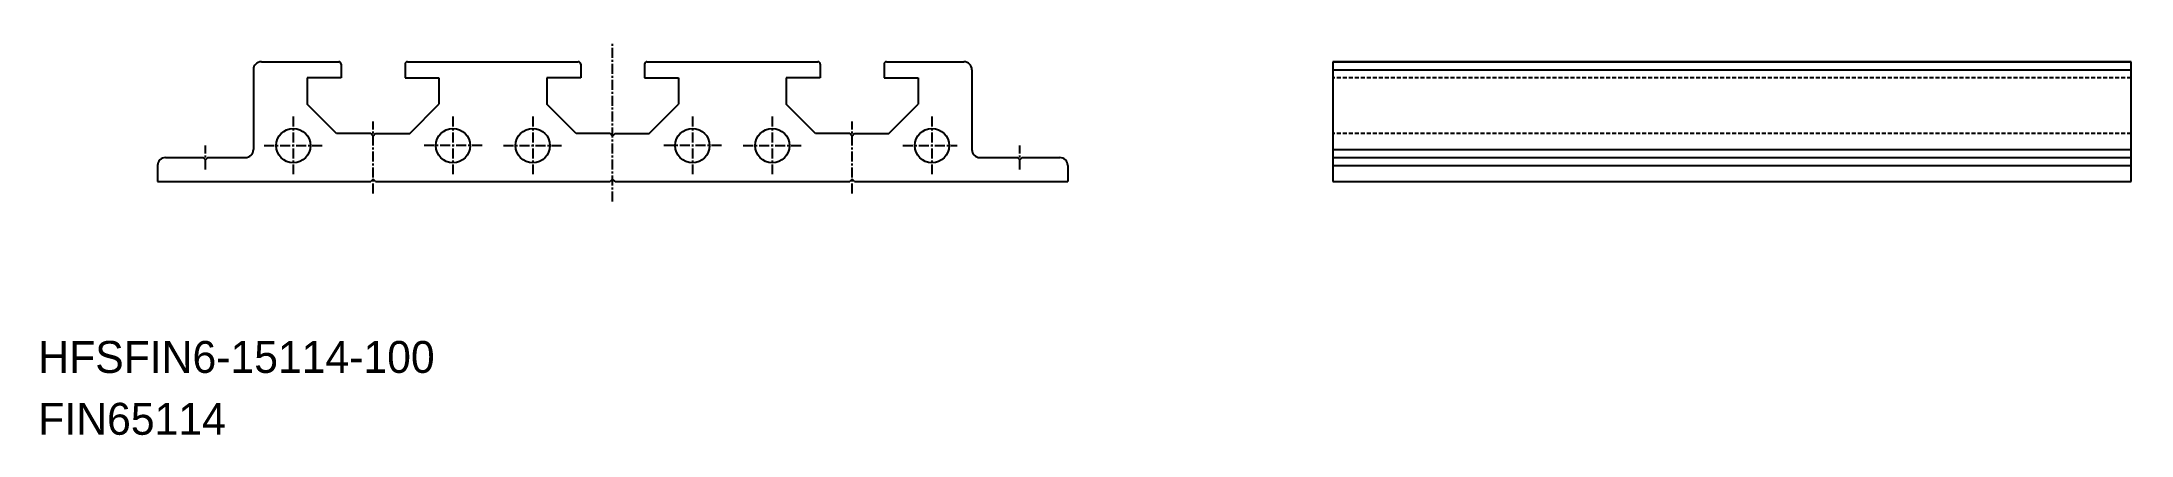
# Model space of a CAD drawing. Extents: x 0 to 262, y 0 to 49.
import ezdxf

# ---------------------------------------------------------------- set-up
doc = ezdxf.new("R2010")
doc.units = 0
doc.linetypes.add('CENTER', pattern=[2, 1.25, -0.25, 0.25, -0.25])
doc.linetypes.add('DASHED', pattern=[0.75, 0.5, -0.25])
doc.layers.get('0').update_dxf_attribs({"linetype": 'CONTINUOUS'})
doc.layers.add('CENTER', color=1, linetype='CENTER')

msp = doc.modelspace()

# ---------------------------------------------------------------- linework, layer by layer
at = {"color": 7, "linetype": 'CONTINUOUS'}
for p, q in [((26.94, 45.73), (26.94, 35.73)), ((27.94, 46.73), (37.64, 46.73)), ((33.69, 44.73), (33.69, 41.4)), ((37.94, 44.73), (33.69, 44.73)), ((37.94, 46.43), (37.94, 44.73)), ((45.94, 46.43), (45.94, 44.73)), ((45.94, 44.73), (50.19, 44.73)), ((46.24, 46.73), (67.64, 46.73)), ((50.19, 44.73), (50.19, 41.4)), ((67.94, 44.73), (63.69, 44.73)), ((63.69, 44.73), (63.69, 41.4)), ((67.94, 46.43), (67.94, 44.73)), ((75.94, 46.43), (75.94, 44.73)), ((75.94, 44.73), (80.19, 44.73)), ((76.24, 46.73), (97.64, 46.73)), ((80.19, 44.73), (80.19, 41.4)), ((93.69, 44.73), (93.69, 41.4)), ((97.94, 44.73), (93.69, 44.73)), ((97.94, 46.43), (97.94, 44.73)), ((105.94, 46.43), (105.94, 44.73)), ((105.94, 44.73), (110.19, 44.73)), ((106.24, 46.73), (115.94, 46.73)), ((110.19, 44.73), (110.19, 41.4)), ((116.94, 45.73), (116.94, 35.73)), ((162.15, 46.73), (262.15, 46.73)), ((262.15, 46.73), (162.15, 46.73)), ((162.15, 46.73), (162.15, 31.73)), ((162.15, 45.73), (262.15, 45.73)), ((262.15, 31.73), (262.15, 46.73)), ((37.36, 37.73), (33.69, 41.4)), ((46.53, 37.73), (50.19, 41.4)), ((67.36, 37.73), (63.69, 41.4)), ((76.53, 37.73), (80.19, 41.4)), ((97.36, 37.73), (93.69, 41.4)), ((106.53, 37.73), (110.19, 41.4)), ((41.64, 37.73), (37.36, 37.73)), ((41.94, 37.43), (41.64, 37.73)), ((42.24, 37.73), (41.94, 37.43)), ((42.24, 37.73), (46.53, 37.73)), ((71.64, 37.73), (67.36, 37.73)), ((71.94, 37.43), (71.64, 37.73)), ((72.24, 37.73), (71.94, 37.43)), ((72.24, 37.73), (76.53, 37.73)), ((101.64, 37.73), (97.36, 37.73)), ((101.94, 37.43), (101.64, 37.73)), ((102.24, 37.73), (101.94, 37.43)), ((102.24, 37.73), (106.53, 37.73)), ((15.94, 34.73), (20.64, 34.73)), ((20.94, 34.43), (20.64, 34.73)), ((21.24, 34.73), (20.94, 34.43)), ((21.24, 34.73), (25.94, 34.73)), ((117.94, 34.73), (122.64, 34.73)), ((122.94, 34.43), (122.64, 34.73)), ((123.24, 34.73), (122.94, 34.43)), ((123.24, 34.73), (127.94, 34.73)), ((162.15, 35.73), (262.15, 35.73)), ((162.15, 34.73), (262.15, 34.73)), ((14.94, 33.73), (14.94, 31.73)), ((14.94, 31.73), (41.64, 31.73)), ((41.94, 32.03), (41.64, 31.73)), ((42.24, 31.73), (41.94, 32.03)), ((42.24, 31.73), (71.64, 31.73)), ((71.94, 32.03), (71.64, 31.73)), ((72.24, 31.73), (71.94, 32.03)), ((72.24, 31.73), (101.64, 31.73)), ((101.94, 32.03), (101.64, 31.73)), ((102.24, 31.73), (101.94, 32.03)), ((102.24, 31.73), (128.94, 31.73)), ((128.94, 33.73), (128.94, 31.73)), ((162.15, 33.73), (262.15, 33.73)), ((162.15, 31.73), (262.15, 31.73)), ((162.15, 31.73), (262.15, 31.73))]:
    msp.add_line(p, q, dxfattribs=at)
at = {"color": 3, "linetype": 'DASHED'}
for p, q in [((262.15, 44.73), (162.15, 44.73)), ((262.15, 37.73), (162.15, 37.73))]:
    msp.add_line(p, q, dxfattribs=at)
at = {"color": 7, "linetype": 'CONTINUOUS'}
for centre in [(31.94, 36.23), (51.94, 36.23), (61.94, 36.23), (81.94, 36.23), (91.94, 36.23), (111.94, 36.23)]:
    msp.add_circle(centre, 2.15, dxfattribs=at)
for centre, radius, start, end in [((27.94, 45.73), 1, 90, 180), ((37.64, 46.43), 0.3, 0, 90), ((46.24, 46.43), 0.3, 90, 180), ((67.64, 46.43), 0.3, 0, 90), ((76.24, 46.43), 0.3, 90, 180), ((97.64, 46.43), 0.3, 0, 90), ((106.24, 46.43), 0.3, 90, 180), ((115.94, 45.73), 1, 0, 90), ((15.94, 33.73), 1, 90, 180), ((25.94, 35.73), 1, 270, 0), ((117.94, 35.73), 1, 180, 270), ((127.94, 33.73), 1, 0, 90)]:
    msp.add_arc(centre, radius, start, end, dxfattribs=at)
at = {"layer": 'CENTER', "color": 1, "linetype": 'CENTER'}
for p, q in [((71.94, 29.23), (71.94, 49.23)), ((31.94, 39.88), (31.94, 32.58)), ((51.94, 39.88), (51.94, 32.58)), ((61.94, 39.88), (61.94, 32.58)), ((81.94, 39.88), (81.94, 32.58)), ((91.94, 39.88), (91.94, 32.58)), ((111.94, 39.88), (111.94, 32.58)), ((41.94, 30.23), (41.94, 39.23)), ((101.94, 30.23), (101.94, 39.23)), ((20.94, 33.23), (20.94, 36.23)), ((28.29, 36.23), (35.59, 36.23)), ((55.59, 36.23), (48.29, 36.23)), ((58.29, 36.23), (65.59, 36.23)), ((85.59, 36.23), (78.29, 36.23)), ((88.29, 36.23), (95.59, 36.23)), ((108.29, 36.23), (115.09, 36.23)), ((122.94, 33.23), (122.94, 36.23))]:
    msp.add_line(p, q, dxfattribs=at)

# ---------------------------------------------------------------- texts
at = {"color": 7, "linetype": 'CONTINUOUS'}
for s, p in [('HFSFIN6-15114-100', (0, 7.75)), ('FIN65114', (0, 0))]:
    msp.add_text(s, height=4, dxfattribs=at).set_placement(p)

doc.saveas('drawing.dxf')
